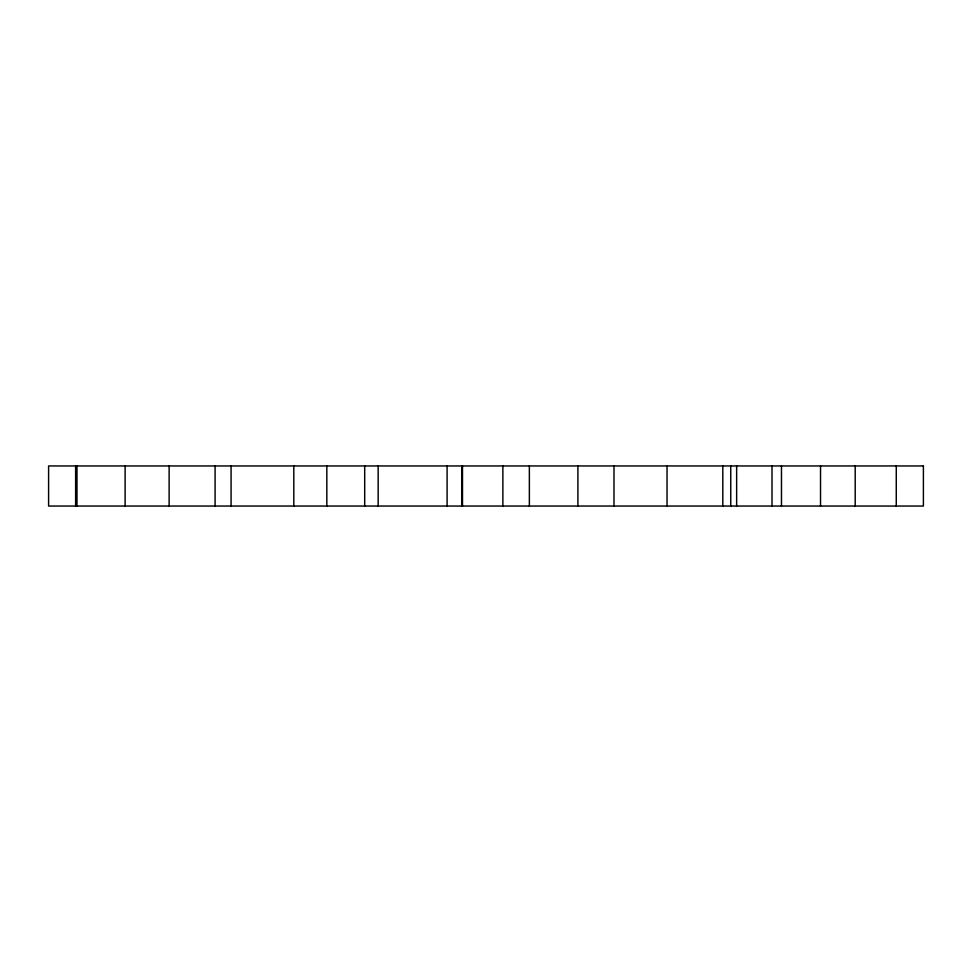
<?xml version="1.0" encoding="UTF-8"?>
<svg xmlns="http://www.w3.org/2000/svg" width="972" height="972" viewBox="0 0 972 972"><rect width="100%" height="100%" fill="white"/><g stroke="black" fill="none" stroke-linecap="round" stroke-linejoin="round"><path stroke-width="1.46" d="M896.269 465.953L896.269 506.048M855.202 465.953L855.202 506.048M820.526 465.953L820.526 506.048M781.476 465.953L781.476 506.048M772.011 465.953L772.011 506.048M736.642 465.953L736.642 506.048M730.75 465.953L730.75 506.048M722.803 465.953L722.803 506.048M667.035 465.953L667.035 506.048M613.988 465.953L613.988 506.048M577.915 465.953L577.915 506.048M529.363 465.953L529.363 506.048M502.864 465.953L502.864 506.048M462.49 465.953L462.49 506.048M461.846 465.953L461.846 506.048M447.096 465.953L447.096 506.048M378.169 465.953L378.169 506.048M364.694 465.953L364.694 506.048M326.823 465.953L326.823 506.048M293.799 465.953L293.799 506.048M231.081 465.953L231.081 506.048M215.091 465.953L215.091 506.048M169.128 465.953L169.128 506.048M125.121 465.953L125.121 506.048M76.97 465.953L76.97 506.048M75.622 465.953L75.622 506.048M923.4 465.953L48.6 465.953L48.6 506.048L923.4 506.048L923.4 465.953"/></g></svg>
